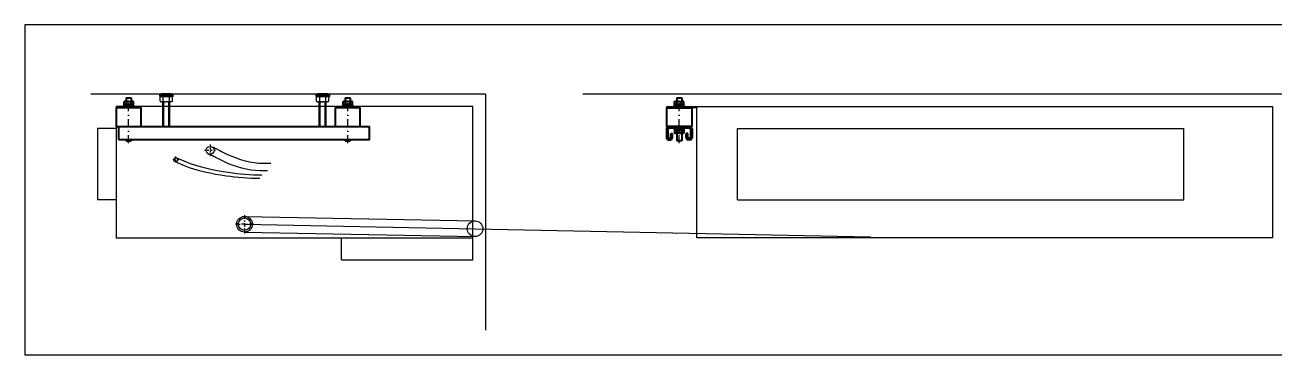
# Model space of a CAD drawing. Header units: millimetres. Extents: x -48331 to 47536, y -69828 to -11916.
# Drawn here: x -24249 to -22252, y -67971 to -67443 of the extents above; entities that cross this region are included whole.
import ezdxf

# ---------------------------------------------------------------- set-up
doc = ezdxf.new("R2010")
doc.units = ezdxf.units.MM
doc.linetypes.add('DASHDOT', pattern=[25.4, 12.7, -6.35, 0, -6.35])
doc.linetypes.add('DASHED', pattern=[19.05, 12.7, -6.35])
for name, color, linetype in [('02 ОВиК', 7, 'Continuous'), ('10 Стены', 253, 'Continuous'), ('11 Монтаж1', 200, 'Continuous')]:
    doc.layers.add(name, color=color, linetype=linetype)
doc.layers.add('100 noprint', color=2, linetype='Continuous', plot=False)

# ---------------------------------------------------------------- blocks, each defined once
blk = doc.blocks.new('профиль ДКС 21х41')
at = {"color": 0, "lineweight": 40}
for p, q in [((17, 0), (-17, 0)), ((-20.5, -3.5), (-20.5, -17.5)), ((-18, -3.5), (-18, -17.5)), ((17, -2.5), (-17, -2.5)), ((-17, -18.5), (-14.5, -18.5)), ((-13.5, -11), (-11, -11)), ((-13.5, -17.5), (-13.5, -11)), ((-11, -17.5), (-11, -11)), ((13.5, -11), (11, -11)), ((11, -17.5), (11, -11)), ((13.5, -17.5), (13.5, -11)), ((17, -18.5), (14.5, -18.5)), ((18, -3.5), (18, -17.5)), ((20.5, -3.5), (20.5, -17.5)), ((-17, -21), (-14.5, -21)), ((17, -21), (14.5, -21))]:
    blk.add_line(p, q, dxfattribs=at)
for centre, radius, start, end in [((-17, -3.5), 3.5, 90, 180), ((17, -3.5), 3.5, 0, 90), ((-17, -17.5), 3.5, 180, 270), ((-17, -3.5), 1, 90, 180), ((-17, -17.5), 1, 180, 270), ((-14.5, -17.5), 3.5, 270, 0), ((-14.5, -17.5), 1, 270, 0), ((14.5, -17.5), 3.5, 180, 270), ((14.5, -17.5), 1, 180, 270), ((17, -3.5), 1, 0, 90), ((17, -17.5), 3.5, 270, 0), ((17, -17.5), 1, 270, 0)]:
    blk.add_arc(centre, radius, start, end, dxfattribs=at)

msp = doc.modelspace()

# ---------------------------------------------------------------- linework, layer by layer
at = {"color": 0, "lineweight": -2}
for p, q in [((-23898.5, -67749.1), (-23530.1, -67756.4)), ((-23898.5, -67774.1), (-23530.1, -67781.4))]:
    msp.add_line(p, q, dxfattribs=at)
msp.add_circle((-23530.1, -67768.9), 12.5, dxfattribs=at)
at = {"color": 1, "lineweight": -2, "end_tangent": (1, 0)}
for points, start_tangent in [([(-23956.2, -67649.3), (-23931.1, -67661.5), (-23873.5, -67675.7), (-23861.8, -67675.7)], (0.933888, -0.357564)), ([(-23950.7, -67637.8), (-23925.6, -67650), (-23868, -67664.2), (-23856.3, -67664.2)], (0.933888, -0.357564)), ([(-24010, -67661.3), (-23994.8, -67667.7), (-23927.7, -67684.1), (-23873.8, -67688.3)], (0.924944, -0.380104)), ([(-24006.9, -67655.8), (-23991.7, -67662.1), (-23924.6, -67678.6), (-23870.7, -67682.8)], (0.924944, -0.380104))]:
    msp.add_spline(points, degree=3, dxfattribs=dict(at, start_tangent=start_tangent))
at = {"layer": '02 ОВиК', "color": 5, "lineweight": -2}
for p, q in [((-23533.5, -67573.6), (-24103.5, -67573.6)), ((-24103.5, -67573.6), (-24103.5, -67783.6)), ((-23533.5, -67818.6), (-23533.5, -67573.6)), ((-23224, -67575.6), (-23224, -67573.6)), ((-23224, -67573.6), (-23176, -67573.6)), ((-23176, -67575.6), (-23224, -67575.6)), ((-23176, -67783.6), (-23176, -67573.6)), ((-23176, -67573.6), (-22256, -67573.6)), ((-23176, -67573.6), (-23176, -67575.6)), ((-22256, -67573.6), (-22256, -67783.6)), ((-24133.5, -67608.6), (-24133.5, -67722.6)), ((-24103.5, -67608.6), (-24133.5, -67608.6)), ((-23111, -67722.6), (-23111, -67608.6)), ((-23111, -67608.6), (-22398, -67608.6)), ((-22398, -67722.6), (-22398, -67608.6)), ((-24103.5, -67722.6), (-24133.5, -67722.6)), ((-23111, -67722.6), (-22398, -67722.6)), ((-24103.5, -67783.6), (-23533.5, -67783.6)), ((-23743.5, -67818.6), (-23743.5, -67783.6)), ((-22256, -67783.6), (-23176, -67783.6)), ((-23743.5, -67818.6), (-23533.5, -67818.6))]:
    msp.add_line(p, q, dxfattribs=at)
at = {"layer": '02 ОВиК', "color": 5, "linetype": 'DASHED', "lineweight": -2, "ltscale": 0.1}
msp.add_line((-23194, -67575.6), (-23194, -67573.6), dxfattribs=at)
at = {"layer": '02 ОВиК', "color": 5, "linetype": 'DASHDOT', "lineweight": -2, "ltscale": 0.2}
for p, q in [((-23945, -67643.6), (-23962.3, -67643.6)), ((-23953.5, -67634.3), (-23953.5, -67653)), ((-24003.4, -67658.6), (-24013.6, -67658.6)), ((-24008.5, -67653.4), (-24008.5, -67663.7))]:
    msp.add_line(p, q, dxfattribs=at)
at = {"layer": '02 ОВиК', "color": 5, "linetype": 'DASHDOT', "lineweight": -2, "ltscale": 0.5}
for p, q in [((-23898.5, -67746.9), (-23898.5, -67776.2)), ((-23884, -67761.6), (-23912.9, -67761.6))]:
    msp.add_line(p, q, dxfattribs=at)
at = {"layer": '02 ОВиК', "color": 5, "lineweight": -2, "flags": 128}
for points in [[(-24063.5, -67575.6), (-24063.5, -67573.6), (-24103.5, -67573.6), (-24103.5, -67575.6)], [(-23713.5, -67575.6), (-23713.5, -67573.6), (-23753.5, -67573.6), (-23753.5, -67575.6)]]:
    msp.add_lwpolyline(points, close=True, dxfattribs=at)
at = {"layer": '02 ОВиК', "color": 5, "lineweight": -2}
for centre, radius in [((-23953.5, -67643.6), 6.35), ((-24008.5, -67658.6), 3.17), ((-23898.5, -67761.6), 12.5), ((-23898.5, -67761.6), 10)]:
    msp.add_circle(centre, radius, dxfattribs=at)
at = {"layer": '10 Стены', "lineweight": -2}
for p, q in [((-23513.5, -67553.6), (-24143.9, -67553.6)), ((-23513.5, -67553.6), (-23513.5, -67930.7)), ((-22064.5, -67553.6), (-23358.1, -67553.6))]:
    msp.add_line(p, q, dxfattribs=at)
at = {"layer": '100 noprint', "color": 1, "lineweight": -2}
msp.add_line((-23898.5, -67761.6), (-22898.5, -67781.6), dxfattribs=at)
at = {"layer": '11 Монтаж1', "lineweight": 40}
for p, q in [((-24075.5, -67572), (-24091.5, -67572)), ((-24091.5, -67572), (-24091.5, -67573.6)), ((-24089.9, -67565.3), (-24090.9, -67565.8)), ((-24090.9, -67570.6), (-24090.9, -67565.8)), ((-24075.9, -67570.6), (-24090.9, -67570.6)), ((-24090.7, -67572), (-24090.7, -67570.6)), ((-24076.3, -67572), (-24090.7, -67572)), ((-24089.1, -67565.3), (-24089.9, -67565.3)), ((-24083.4, -67565.3), (-24089.1, -67565.3)), ((-24087.5, -67559.6), (-24079.5, -67559.6)), ((-24087.5, -67559.6), (-24087.5, -67565.3)), ((-24087.2, -67570.6), (-24087.2, -67565.8)), ((-24083.4, -67565.3), (-24077.8, -67565.3)), ((-24079.7, -67570.6), (-24079.7, -67565.8)), ((-24079.5, -67559.6), (-24079.5, -67565.3)), ((-24076.9, -67565.3), (-24077.8, -67565.3)), ((-24075.9, -67565.8), (-24076.9, -67565.3)), ((-24076.1, -67571.8), (-24076.3, -67572)), ((-24076.1, -67571.8), (-24076.2, -67570.6)), ((-24075.9, -67570.6), (-24075.9, -67565.8)), ((-24075.5, -67572), (-24075.5, -67573.6)), ((-24028.5, -67605.6), (-24028.5, -67564.1)), ((-24018.5, -67605.6), (-24018.5, -67564.1)), ((-23778.5, -67605.6), (-23778.5, -67564.1)), ((-23768.5, -67605.6), (-23768.5, -67564.1)), ((-23725.5, -67572), (-23741.5, -67572)), ((-23741.5, -67572), (-23741.5, -67573.6)), ((-23739.9, -67565.3), (-23740.9, -67565.8)), ((-23740.9, -67570.6), (-23740.9, -67565.8)), ((-23725.9, -67570.6), (-23740.9, -67570.6)), ((-23740.7, -67572), (-23740.7, -67570.6)), ((-23726.3, -67572), (-23740.7, -67572)), ((-23739.1, -67565.3), (-23739.9, -67565.3)), ((-23733.1, -67565.3), (-23738.7, -67565.3)), ((-23737.5, -67559.6), (-23729.5, -67559.6)), ((-23737.5, -67559.6), (-23737.5, -67565.3)), ((-23737.2, -67570.6), (-23737.2, -67565.8)), ((-23733.4, -67565.3), (-23727.8, -67565.3)), ((-23729.7, -67570.6), (-23729.7, -67565.8)), ((-23729.5, -67559.6), (-23729.5, -67565.3)), ((-23726.9, -67565.3), (-23727.8, -67565.3)), ((-23725.9, -67565.8), (-23726.9, -67565.3)), ((-23726.1, -67571.8), (-23726.3, -67572)), ((-23726.1, -67571.8), (-23726.2, -67570.6)), ((-23725.9, -67570.6), (-23725.9, -67565.8)), ((-23725.5, -67572), (-23725.5, -67573.6)), ((-23196, -67572), (-23212, -67572)), ((-23212, -67572), (-23212, -67573.6)), ((-23210.4, -67565.3), (-23211.5, -67565.8)), ((-23211.5, -67570.6), (-23211.5, -67565.8)), ((-23196.4, -67570.6), (-23211.5, -67570.6)), ((-23211.2, -67572), (-23211.2, -67570.6)), ((-23196.8, -67572), (-23211.2, -67572)), ((-23209.6, -67565.3), (-23210.4, -67565.3)), ((-23203.9, -67565.3), (-23209.6, -67565.3)), ((-23208, -67559.6), (-23200, -67559.6)), ((-23208, -67559.6), (-23208, -67565.3)), ((-23207.7, -67570.6), (-23207.7, -67565.8)), ((-23203.9, -67565.3), (-23198.3, -67565.3)), ((-23200.2, -67570.6), (-23200.2, -67565.8)), ((-23200, -67559.6), (-23200, -67565.3)), ((-23197.4, -67565.3), (-23198.3, -67565.3)), ((-23196.4, -67565.8), (-23197.4, -67565.3)), ((-23196.7, -67571.8), (-23196.8, -67572)), ((-23196.7, -67571.8), (-23196.7, -67570.6)), ((-23196.4, -67570.6), (-23196.4, -67565.8)), ((-23196, -67572), (-23196, -67573.6)), ((-24063.5, -67575.6), (-24103.5, -67575.6)), ((-24103.5, -67575.6), (-24103.5, -67605.6)), ((-24075.5, -67573.6), (-24091.5, -67573.6)), ((-24087.5, -67573.6), (-24087.5, -67575.6)), ((-24079.5, -67573.6), (-24079.5, -67575.6)), ((-24063.5, -67605.6), (-24063.5, -67575.6)), ((-23713.5, -67575.6), (-23753.5, -67575.6)), ((-23753.5, -67575.6), (-23753.5, -67605.6)), ((-23725.5, -67573.6), (-23741.5, -67573.6)), ((-23737.5, -67573.6), (-23737.5, -67575.6)), ((-23729.5, -67573.6), (-23729.5, -67575.6)), ((-23713.5, -67605.6), (-23713.5, -67575.6)), ((-23224, -67605.6), (-23224, -67575.6)), ((-23224, -67575.6), (-23184, -67575.6)), ((-23196, -67573.6), (-23212, -67573.6)), ((-23208, -67573.6), (-23208, -67575.6)), ((-23200, -67573.6), (-23200, -67575.6)), ((-23184, -67575.6), (-23184, -67605.6)), ((-24103.5, -67605.6), (-24063.5, -67605.6)), ((-24099, -67626.6), (-24099, -67605.6)), ((-24099, -67605.6), (-23699, -67605.6)), ((-23699, -67626.6), (-23699, -67605.6)), ((-23184, -67605.6), (-23224, -67605.6)), ((-23212, -67608.1), (-23196, -67608.1)), ((-23212, -67609.7), (-23212, -67608.1)), ((-23212, -67609.7), (-23196, -67609.7)), ((-23211.6, -67611.1), (-23196.6, -67611.1)), ((-23211.6, -67611.1), (-23211.6, -67615.8)), ((-23211.4, -67609.8), (-23211.2, -67609.7)), ((-23211.4, -67609.8), (-23211.3, -67611.1)), ((-23211.2, -67609.7), (-23196.8, -67609.7)), ((-23207.8, -67611.1), (-23207.8, -67615.8)), ((-23200.3, -67611.1), (-23200.3, -67615.8)), ((-23196.8, -67609.7), (-23196.8, -67611.1)), ((-23196.6, -67611.1), (-23196.6, -67615.8)), ((-23196, -67609.7), (-23196, -67608.1)), ((-23699, -67626.6), (-24099, -67626.6)), ((-24087.5, -67626.6), (-24087.5, -67628.6)), ((-24087.5, -67628.6), (-24079.5, -67628.6)), ((-24079.5, -67626.6), (-24079.5, -67628.6)), ((-23737.5, -67626.6), (-23737.5, -67628.6)), ((-23737.5, -67628.6), (-23729.5, -67628.6)), ((-23729.5, -67626.6), (-23729.5, -67628.6)), ((-23211.6, -67615.8), (-23210.6, -67616.4)), ((-23210.6, -67616.4), (-23209.7, -67616.4)), ((-23204.1, -67616.4), (-23209.7, -67616.4)), ((-23208, -67613.4), (-23208, -67628.6)), ((-23200, -67628.6), (-23208, -67628.6)), ((-23204.1, -67616.4), (-23198.4, -67616.4)), ((-23200, -67613.4), (-23200, -67628.6)), ((-23198.4, -67616.4), (-23197.6, -67616.4)), ((-23197.6, -67616.4), (-23196.6, -67615.8))]:
    msp.add_line(p, q, dxfattribs=at)
at = {"layer": '11 Монтаж1'}
for p, q in [((-24087, -67559.6), (-24087, -67565.3)), ((-24084.3, -67570.7), (-24084.1, -67570.6)), ((-24082.7, -67572), (-24084.3, -67570.7)), ((-24082.6, -67571.8), (-24084.1, -67570.6)), ((-24082.6, -67571.8), (-24082.7, -67572)), ((-24080, -67559.6), (-24080, -67565.3)), ((-24027.5, -67605.6), (-24027.5, -67564.1)), ((-24019.5, -67605.6), (-24019.5, -67564.1)), ((-23777.5, -67605.6), (-23777.5, -67564.1)), ((-23769.5, -67605.6), (-23769.5, -67564.1)), ((-23737, -67559.6), (-23737, -67565.3)), ((-23734.3, -67570.7), (-23734.1, -67570.6)), ((-23732.7, -67572), (-23734.3, -67570.7)), ((-23732.6, -67571.8), (-23734.1, -67570.6)), ((-23732.6, -67571.8), (-23732.7, -67572)), ((-23730, -67559.6), (-23730, -67565.3)), ((-23207.5, -67559.6), (-23207.5, -67565.3)), ((-23204.8, -67570.7), (-23204.7, -67570.6)), ((-23203.2, -67572), (-23204.8, -67570.7)), ((-23203.1, -67571.8), (-23204.7, -67570.6)), ((-23203.1, -67571.8), (-23203.2, -67572)), ((-23200.5, -67559.6), (-23200.5, -67565.3)), ((-24087, -67573.6), (-24087, -67575.6)), ((-24080, -67573.6), (-24080, -67575.6)), ((-23737, -67573.6), (-23737, -67575.6)), ((-23730, -67573.6), (-23730, -67575.6)), ((-23207.5, -67573.6), (-23207.5, -67575.6)), ((-23200.5, -67573.6), (-23200.5, -67575.6)), ((-23204.9, -67609.8), (-23204.8, -67609.7)), ((-23204.9, -67609.8), (-23203.4, -67611.1)), ((-23204.8, -67609.7), (-23203.2, -67610.9)), ((-23203.2, -67610.9), (-23203.4, -67611.1)), ((-24087, -67626.6), (-24087, -67628.6)), ((-24080, -67626.6), (-24080, -67628.6)), ((-23737, -67626.6), (-23737, -67628.6)), ((-23730, -67626.6), (-23730, -67628.6))]:
    msp.add_line(p, q, dxfattribs=at)
at = {"layer": '11 Монтаж1', "linetype": 'DASHDOT'}
for p, q in [((-24083.5, -67632), (-24083.5, -67555.7)), ((-23733.5, -67632), (-23733.5, -67555.7)), ((-23204, -67632), (-23204, -67555.7))]:
    msp.add_line(p, q, dxfattribs=at)
at = {"layer": '11 Монтаж1', "lineweight": 40}
for points, knots in [([(-24090.9, -67565.8), (-24090.6, -67565.7), (-24090.3, -67565.5), (-24089.7, -67565.3), (-24089.4, -67565.3), (-24089.1, -67565.3)], [0, 0, 0, 0, 0.5, 0.5, 1, 1, 1, 1]), ([(-24089.1, -67565.3), (-24088.9, -67565.3), (-24088.7, -67565.3), (-24088.4, -67565.3), (-24088.3, -67565.4), (-24087.8, -67565.5), (-24087.5, -67565.7), (-24087.2, -67565.8)], [0, 0, 0, 0, 0.25, 0.25, 0.5, 0.5, 1, 1, 1, 1]), ([(-24087.2, -67565.8), (-24086.6, -67565.7), (-24085.9, -67565.5), (-24084.7, -67565.3), (-24084.1, -67565.3), (-24083.4, -67565.3)], [0, 0, 0, 0, 0.5, 0.5, 1, 1, 1, 1]), ([(-24083.4, -67565.3), (-24082.8, -67565.3), (-24082.1, -67565.3), (-24080.9, -67565.5), (-24080.3, -67565.7), (-24079.7, -67565.8)], [0, 0, 0, 0, 0.5, 0.5, 1, 1, 1, 1]), ([(-24079.7, -67565.8), (-24079.4, -67565.7), (-24079.1, -67565.5), (-24078.4, -67565.3), (-24078.1, -67565.3), (-24077.8, -67565.3)], [0, 0, 0, 0, 0.5, 0.5, 1, 1, 1, 1]), ([(-24077.8, -67565.3), (-24077.6, -67565.3), (-24077.5, -67565.3), (-24077.2, -67565.3), (-24077, -67565.4), (-24076.5, -67565.5), (-24076.2, -67565.7), (-24075.9, -67565.8)], [0, 0, 0, 0, 0.25, 0.25, 0.5, 0.5, 1, 1, 1, 1]), ([(-23740.9, -67565.8), (-23740.6, -67565.7), (-23740.3, -67565.5), (-23739.7, -67565.3), (-23739.4, -67565.3), (-23739.1, -67565.3)], [0, 0, 0, 0, 0.5, 0.5, 1, 1, 1, 1]), ([(-23739.1, -67565.3), (-23738.9, -67565.3), (-23738.7, -67565.3), (-23738.4, -67565.3), (-23738.3, -67565.4), (-23737.8, -67565.5), (-23737.5, -67565.7), (-23737.2, -67565.8)], [0, 0, 0, 0, 0.25, 0.25, 0.5, 0.5, 1, 1, 1, 1]), ([(-23737.2, -67565.8), (-23736.6, -67565.7), (-23735.9, -67565.5), (-23734.7, -67565.3), (-23734.1, -67565.3), (-23733.4, -67565.3)], [0, 0, 0, 0, 0.5, 0.5, 1, 1, 1, 1]), ([(-23733.4, -67565.3), (-23732.8, -67565.3), (-23732.1, -67565.3), (-23730.9, -67565.5), (-23730.3, -67565.7), (-23729.7, -67565.8)], [0, 0, 0, 0, 0.5, 0.5, 1, 1, 1, 1]), ([(-23729.7, -67565.8), (-23729.4, -67565.7), (-23729.1, -67565.5), (-23728.4, -67565.3), (-23728.1, -67565.3), (-23727.8, -67565.3)], [0, 0, 0, 0, 0.5, 0.5, 1, 1, 1, 1]), ([(-23727.8, -67565.3), (-23727.6, -67565.3), (-23727.5, -67565.3), (-23727.2, -67565.3), (-23727, -67565.4), (-23726.5, -67565.5), (-23726.2, -67565.7), (-23725.9, -67565.8)], [0, 0, 0, 0, 0.25, 0.25, 0.5, 0.5, 1, 1, 1, 1]), ([(-23211.5, -67565.8), (-23211.1, -67565.7), (-23210.8, -67565.5), (-23210.2, -67565.3), (-23209.9, -67565.3), (-23209.6, -67565.3)], [0, 0, 0, 0, 0.5, 0.5, 1, 1, 1, 1]), ([(-23209.6, -67565.3), (-23209.4, -67565.3), (-23209.3, -67565.3), (-23208.9, -67565.3), (-23208.8, -67565.4), (-23208.3, -67565.5), (-23208, -67565.7), (-23207.7, -67565.8)], [0, 0, 0, 0, 0.25, 0.25, 0.5, 0.5, 1, 1, 1, 1]), ([(-23207.7, -67565.8), (-23207.1, -67565.7), (-23206.5, -67565.5), (-23205.2, -67565.3), (-23204.6, -67565.3), (-23203.9, -67565.3)], [0, 0, 0, 0, 0.5, 0.5, 1, 1, 1, 1]), ([(-23203.9, -67565.3), (-23203.3, -67565.3), (-23202.7, -67565.3), (-23201.4, -67565.5), (-23200.8, -67565.7), (-23200.2, -67565.8)], [0, 0, 0, 0, 0.5, 0.5, 1, 1, 1, 1]), ([(-23200.2, -67565.8), (-23199.9, -67565.7), (-23199.6, -67565.5), (-23199, -67565.3), (-23198.6, -67565.3), (-23198.3, -67565.3)], [0, 0, 0, 0, 0.5, 0.5, 1, 1, 1, 1]), ([(-23198.3, -67565.3), (-23198.2, -67565.3), (-23198, -67565.3), (-23197.7, -67565.3), (-23197.5, -67565.4), (-23197.1, -67565.5), (-23196.8, -67565.7), (-23196.4, -67565.8)], [0, 0, 0, 0, 0.25, 0.25, 0.5, 0.5, 1, 1, 1, 1]), ([(-23209.7, -67616.4), (-23209.9, -67616.4), (-23210, -67616.4), (-23210.3, -67616.3), (-23210.5, -67616.3), (-23211, -67616.1), (-23211.3, -67616), (-23211.6, -67615.8)], [0, 0, 0, 0, 0.25, 0.25, 0.5, 0.5, 1, 1, 1, 1]), ([(-23207.8, -67615.8), (-23208.1, -67616), (-23208.4, -67616.1), (-23209.1, -67616.3), (-23209.4, -67616.4), (-23209.7, -67616.4)], [0, 0, 0, 0, 0.5, 0.5, 1, 1, 1, 1]), ([(-23204.1, -67616.4), (-23204.7, -67616.4), (-23205.4, -67616.3), (-23206.6, -67616.1), (-23207.2, -67616), (-23207.8, -67615.8)], [0, 0, 0, 0, 0.5, 0.5, 1, 1, 1, 1]), ([(-23200.3, -67615.8), (-23200.9, -67616), (-23201.6, -67616.1), (-23202.8, -67616.3), (-23203.4, -67616.4), (-23204.1, -67616.4)], [0, 0, 0, 0, 0.5, 0.5, 1, 1, 1, 1]), ([(-23198.4, -67616.4), (-23198.6, -67616.4), (-23198.8, -67616.4), (-23199.1, -67616.3), (-23199.2, -67616.3), (-23199.7, -67616.1), (-23200, -67616), (-23200.3, -67615.8)], [0, 0, 0, 0, 0.25, 0.25, 0.5, 0.5, 1, 1, 1, 1]), ([(-23196.6, -67615.8), (-23196.9, -67616), (-23197.2, -67616.1), (-23197.8, -67616.3), (-23198.1, -67616.4), (-23198.4, -67616.4)], [0, 0, 0, 0, 0.5, 0.5, 1, 1, 1, 1])]:
    msp.add_open_spline(points, degree=3, knots=knots, dxfattribs=at)

# ---------------------------------------------------------------- block references
msp.add_blockref('профиль ДКС 21х41', (-23204, -67605.6), dxfattribs=at)

# ---------------------------------------------------------------- next in the draw order: wipeouts: each hides what was drawn before it
at = {"lineweight": 40}
for points in [[(-24033.4, -67557.6), (-24033.4, -67555.6), (-24013.4, -67555.6), (-24013.4, -67557.6)], [(-23783.4, -67557.6), (-23783.4, -67555.6), (-23763.4, -67555.6), (-23763.4, -67557.6)]]:
    msp.add_wipeout(points, dxfattribs=at).dxf.layer = '11 Монтаж1'

# ---------------------------------------------------------------- next in the draw order: wipeouts: each hides what was drawn before it
for points in [[(-24014.9, -67566), (-24013.6, -67565.2), (-24013.6, -67558.4), (-24014.9, -67557.6), (-24031.9, -67557.6), (-24033.2, -67558.4), (-24033.2, -67565.2), (-24031.9, -67566)], [(-23764.9, -67566), (-23763.6, -67565.2), (-23763.6, -67558.4), (-23764.9, -67557.6), (-23781.9, -67557.6), (-23783.2, -67558.4), (-23783.2, -67565.2), (-23781.9, -67566)]]:
    msp.add_wipeout(points, dxfattribs=at).dxf.layer = '11 Монтаж1'

# ---------------------------------------------------------------- next in the draw order: linework, layer by layer
at = {"layer": '11 Монтаж1'}
for p, q in [((-24033.2, -67558.4), (-24031.9, -67557.6)), ((-24033.2, -67565.2), (-24033.2, -67558.4)), ((-24033.2, -67565.2), (-24031.9, -67566)), ((-24031.9, -67557.6), (-24030.8, -67557.6)), ((-24031.9, -67566), (-24030.8, -67566)), ((-24030.8, -67557.6), (-24023.4, -67557.6)), ((-24030.8, -67566), (-24023.4, -67566)), ((-24028.3, -67565.2), (-24028.3, -67558.4)), ((-24016, -67557.6), (-24023.4, -67557.6)), ((-24016, -67566), (-24023.4, -67566)), ((-24018.5, -67565.2), (-24018.5, -67558.4)), ((-24014.9, -67557.6), (-24016, -67557.6)), ((-24014.9, -67566), (-24016, -67566)), ((-24013.6, -67558.4), (-24014.9, -67557.6)), ((-24013.6, -67565.2), (-24014.9, -67566)), ((-24013.6, -67565.2), (-24013.6, -67558.4)), ((-23783.2, -67558.4), (-23781.9, -67557.6)), ((-23783.2, -67565.2), (-23783.2, -67558.4)), ((-23783.2, -67565.2), (-23781.9, -67566)), ((-23781.9, -67557.6), (-23780.8, -67557.6)), ((-23781.9, -67566), (-23780.8, -67566)), ((-23780.8, -67557.6), (-23773.4, -67557.6)), ((-23780.8, -67566), (-23773.4, -67566)), ((-23778.3, -67565.2), (-23778.3, -67558.4)), ((-23766, -67557.6), (-23773.4, -67557.6)), ((-23766, -67566), (-23773.4, -67566)), ((-23768.5, -67565.2), (-23768.5, -67558.4)), ((-23764.9, -67557.6), (-23766, -67557.6)), ((-23764.9, -67566), (-23766, -67566)), ((-23763.6, -67558.4), (-23764.9, -67557.6)), ((-23763.6, -67565.2), (-23764.9, -67566)), ((-23763.6, -67565.2), (-23763.6, -67558.4))]:
    msp.add_line(p, q, dxfattribs=at)
at = {"layer": '11 Монтаж1', "lineweight": 40}
for p, q in [((-24023.4, -67553.6), (-24031.4, -67553.6)), ((-24015.4, -67553.6), (-24023.4, -67553.6)), ((-23773.4, -67553.6), (-23781.4, -67553.6)), ((-23765.4, -67553.6), (-23773.4, -67553.6))]:
    msp.add_line(p, q, dxfattribs=at)
at = {"layer": '11 Монтаж1', "lineweight": 40, "ltscale": 6.666667}
for p, q in [((-24023.8, -67557.6), (-24025, -67555.6)), ((-24022.7, -67557.6), (-24023.9, -67555.6)), ((-23773.8, -67557.6), (-23775, -67555.6)), ((-23772.7, -67557.6), (-23773.9, -67555.6))]:
    msp.add_line(p, q, dxfattribs=at)
at = {"layer": '11 Монтаж1', "lineweight": 40, "ltscale": 75}
for points in [[(-24033.4, -67557.6), (-24033.4, -67555.6), (-24013.4, -67555.6), (-24013.4, -67557.6)], [(-23783.4, -67557.6), (-23783.4, -67555.6), (-23763.4, -67555.6), (-23763.4, -67557.6)]]:
    msp.add_lwpolyline(points, close=True, dxfattribs=at)
at = {"layer": '11 Монтаж1'}
for centre, radius, start, end in [((-24030.6, -67562.3), 4.78, 92.3904, 123.7214), ((-24030.6, -67561.2), 4.78, 236.2786, 267.6096), ((-24031, -67562.5), 4.95, 56.8401, 87.0412), ((-24031, -67561), 4.95, 272.9588, 303.1599), ((-24023.2, -67574.3), 16.7, 90.6955, 107.8218), ((-24023.2, -67549.3), 16.7, 252.1782, 269.3045), ((-24023.6, -67574.3), 16.7, 72.1782, 89.3045), ((-24023.6, -67549.3), 16.7, 270.6955, 287.8218), ((-24015.8, -67562.5), 4.95, 92.9588, 123.1599), ((-24015.8, -67561), 4.95, 236.8401, 267.0412), ((-24016.2, -67562.3), 4.78, 56.2786, 87.6096), ((-24016.2, -67561.2), 4.78, 272.3904, 303.7214), ((-23780.6, -67562.3), 4.78, 92.3904, 123.7214), ((-23780.6, -67561.2), 4.78, 236.2786, 267.6096), ((-23781, -67562.5), 4.95, 56.8401, 87.0412), ((-23781, -67561), 4.95, 272.9588, 303.1599), ((-23773.2, -67574.3), 16.7, 90.6955, 107.8218), ((-23773.2, -67549.3), 16.7, 252.1782, 269.3045), ((-23773.6, -67574.3), 16.7, 72.1782, 89.3045), ((-23773.6, -67549.3), 16.7, 270.6955, 287.8218), ((-23765.8, -67562.5), 4.95, 92.9588, 123.1599), ((-23765.8, -67561), 4.95, 236.8401, 267.0412), ((-23766.2, -67562.3), 4.78, 56.2786, 87.6096), ((-23766.2, -67561.2), 4.78, 272.3904, 303.7214)]:
    msp.add_arc(centre, radius, start, end, dxfattribs=at)
at = {"layer": '11 Монтаж1', "lineweight": 40}
for centre, start, end in [((-24028.8, -67554), 0, 90), ((-24018, -67554), 90, 180), ((-23778.8, -67554), 0, 90), ((-23768, -67554), 90, 180)]:
    msp.add_arc(centre, 0.4, start, end, dxfattribs=at)

# ---------------------------------------------------------------- next in the draw order: wipeouts: each hides what was drawn before it
at = {"lineweight": 40}
for points in [[(-24033.4, -67555.6), (-24033.4, -67553.6), (-24013.4, -67553.6), (-24013.4, -67555.6)], [(-23783.4, -67555.6), (-23783.4, -67553.6), (-23763.4, -67553.6), (-23763.4, -67555.6)]]:
    msp.add_wipeout(points, dxfattribs=at).dxf.layer = '11 Монтаж1'

# ---------------------------------------------------------------- next in the draw order: linework, layer by layer
at = {"layer": '100 noprint', "color": 1, "lineweight": -2}
msp.add_lwpolyline([(-24249.1, -67443.3), (-24249.1, -67970.5), (-21218.9, -67970.5), (-21218.9, -67443.3)], close=True, dxfattribs=at)
at = {"layer": '11 Монтаж1', "lineweight": 40, "ltscale": 6.666667}
for points in [[(-24033.4, -67555.6), (-24033.4, -67553.6), (-24013.4, -67553.6), (-24013.4, -67555.6)], [(-23783.4, -67555.6), (-23783.4, -67553.6), (-23763.4, -67553.6), (-23763.4, -67555.6)]]:
    msp.add_lwpolyline(points, close=True, dxfattribs=at)

doc.saveas('drawing.dxf')
